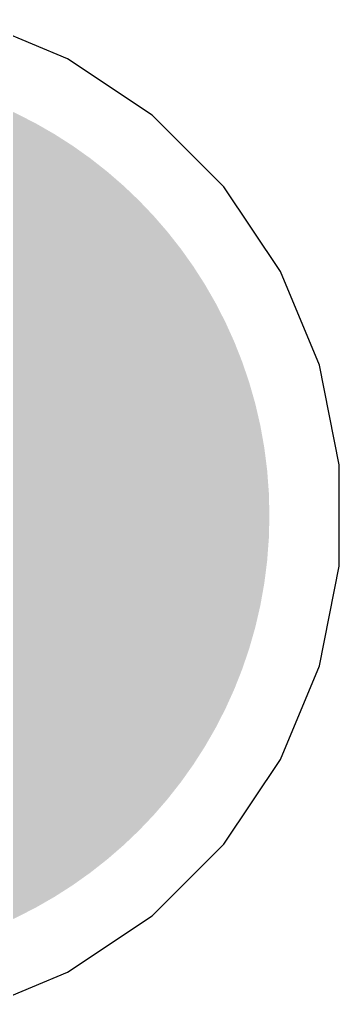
# Model space of a CAD drawing. Header units: inches. Extents: x 0 to 5032, y 0 to 5323.
# Drawn here: x 149.208 to 150.371, y 117.273 to 120.887 of the extents above; entities that cross this region are included whole.
import ezdxf

# ---------------------------------------------------------------- set-up
doc = ezdxf.new("R2010")
doc.units = ezdxf.units.IN
doc.layers.add('Layer 1', color=16, linetype='Continuous')
doc.layers.add('Pad Holes', color=156, linetype='Continuous')

# ---------------------------------------------------------------- blocks, each defined once
blk = doc.blocks.new('HR911105A_223')
at = {"layer": 'Pad Holes'}
h = blk.add_hatch(color=7, dxfattribs=at)
edge = h.paths.add_edge_path()
edge.add_arc((-5.715, 1.995), 1.625, 0, 360)

msp = doc.modelspace()

# ---------------------------------------------------------------- linework, layer by layer
at = {"layer": 'Layer 1'}
for p, q in [((149.3821, 120.7451), (149.0402, 120.8868)), ((149.6899, 120.5395), (149.3821, 120.7451)), ((149.9516, 120.2778), (149.6899, 120.5395)), ((150.1573, 119.97), (149.9516, 120.2778)), ((150.2989, 119.6281), (150.1573, 119.97)), ((150.3711, 119.2651), (150.2989, 119.6281)), ((150.3711, 118.8949), (150.3711, 119.2651)), ((150.2989, 118.5319), (150.3711, 118.8949)), ((150.1573, 118.19), (150.2989, 118.5319)), ((149.9516, 117.8822), (150.1573, 118.19)), ((149.6899, 117.6205), (149.9516, 117.8822)), ((149.3821, 117.4149), (149.6899, 117.6205)), ((149.0402, 117.2732), (149.3821, 117.4149))]:
    msp.add_line(p, q, dxfattribs=at)

# ---------------------------------------------------------------- block references
msp.add_blockref('HR911105A_223', (154.2071, 117.085))

doc.saveas('drawing.dxf')
